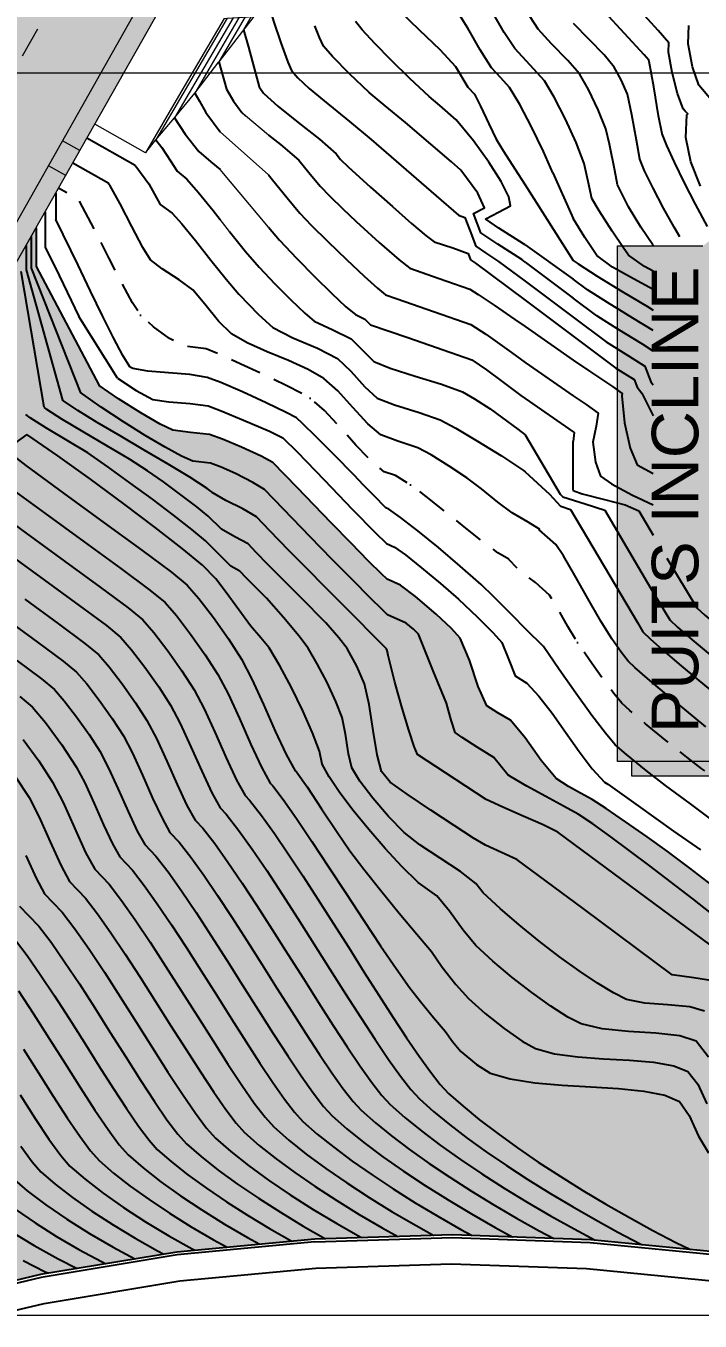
# Model space of a CAD drawing. Extents: x 62300 to 62842, y 108162 to 108787.
# Drawn here: x 62413.4 to 62440.5, y 108649.8 to 108701.9 of the extents above; entities that cross this region are included whole.
import ezdxf
from ezdxf.enums import TextEntityAlignment as Align

# ---------------------------------------------------------------- set-up
doc = ezdxf.new("R2010")
doc.units = 0
doc.header["$LTSCALE"] = 0.999985
doc.header["$MEASUREMENT"] = 0
for name, pattern in [('NASCOSTA', [9.525, 6.35, -3.175]), ('TRATTEGGIATA2', [0.375, 0.25, -0.125]), ('TRATTOPUNTO2', [0.5, 0.25, -0.125, 0, -0.125])]:
    doc.linetypes.add(name, pattern=pattern)
for name, color, linetype in [('colore lago', 131, 'Continuous'), ('coordinate', 2, 'Continuous'), ('Couronnement', 7, 'Continuous'), ('curve livello 1m', 2, 'Continuous'), ('curve livello 5m', 7, 'Continuous'), ('curve livello di scavo 1 m', 2, 'Continuous'), ('LIN010TR', 2, 'NASCOSTA'), ('LIN018CO', 6, 'Continuous'), ('LIN025CO', 7, 'Continuous'), ('LINCOLO-ROSSO-025', 10, 'Continuous'), ('TEXT035', 1, 'Continuous'), ('TRATTCOLO-32', 255, 'Continuous')]:
    doc.layers.add(name, color=color, linetype=linetype)
doc.layers.add('Colori bordi', color=5, linetype='Continuous', plot=False)
doc.styles.add('ARIAL', font='arial.ttf')

# ---------------------------------------------------------------- blocks, each defined once
blk = doc.blocks.new('CONTORNO')
at = {"layer": 'Colori bordi', "lineweight": 0, "ltscale": 2, "flags": 128}
blk.add_lwpolyline([(-52.253, 82.461), (-57.773, 72.704), (-53.908, 67.757), (-53.375, 67.075), (-47.588, 77.303)], dxfattribs=at)

msp = doc.modelspace()

# ---------------------------------------------------------------- hatches: boundary and pattern name
at = {"layer": 'colore lago', "linetype": 'Continuous', "lineweight": 0}
msp.add_hatch(color=256, dxfattribs=at).paths.add_polyline_path([(62395.432, 108712.426), (62396.026, 108711.854), (62396.545, 108710.804), (62395.703, 108710.571), (62400.102, 108704.942), (62413.395, 108708.628), (62414.097, 108707.729), (62408.577, 108697.972), (62412.975, 108692.343), (62413.775, 108693.757), (62413.775, 108692.195), (62414.821, 108690.222), (62415.316, 108689.288), (62415.726, 108688.514), (62415.989, 108688.018), (62416.308, 108687.414), (62417.091, 108686.877), (62417.986, 108686.309), (62418.762, 108685.857), (62419.277, 108685.61), (62419.98, 108685.523), (62420.747, 108685.436), (62421.269, 108685.254), (62422.042, 108684.935), (62422.834, 108684.575), (62423.302, 108684.318), (62424.281, 108683.305), (62425.656, 108681.875), (62426.449, 108681.066), (62427.156, 108680.351), (62427.673, 108679.833), (62427.895, 108679.62), (62428.432, 108679.384), (62429.04, 108678.92), (62429.869, 108678.212), (62430.484, 108677.629), (62430.843, 108677.243), (62431.218, 108676.364), (62431.557, 108675.296), (62431.913, 108674.527), (62432.355, 108674.247), (62432.858, 108673.942), (62433.455, 108673.231), (62434.097, 108672.326), (62434.701, 108671.601), (62435.197, 108671.28), (62435.685, 108671.01), (62436.144, 108670.755), (62436.707, 108670.388), (62437.492, 108669.855), (62438.358, 108669.253), (62439.162, 108668.678), (62440.078, 108667.996), (62441.13, 108667.19), (62442.002, 108666.501), (62442.908, 108665.758), (62443.789, 108665.021), (62444.562, 108664.359), (62445.144, 108663.844), (62445.453, 108663.547), (62446.014, 108662.665), (62446.501, 108661.941), (62447.153, 108661.7), (62448.876, 108661.081), (62447.183, 108652.749), (62446.943, 108651.566), (62441.595, 108652.495), (62436.09, 108653.04), (62430.527, 108653.236), (62424.984, 108653.069), (62419.433, 108652.547), (62413.953, 108651.637), (62408.529, 108650.359), (62403.21, 108648.764), (62398.021, 108646.797), (62392.955, 108644.487), (62388.067, 108641.873), (62383.347, 108638.914), (62379.143, 108635.919), (62374.987, 108632.528), (62370.912, 108628.752), (62367.864, 108625.55), (62364.577, 108621.72), (62361.992, 108618.302), (62358.884, 108613.699), (62356.087, 108608.883), (62353.615, 108603.924), (62351.491, 108598.79), (62349.698, 108593.52), (62348.257, 108588.148), (62347.162, 108582.699), (62346.433, 108577.206), (62346.076, 108571.827), (62346.067, 108566.27), (62346.414, 108560.708), (62347.156, 108555.214), (62348.241, 108549.757), (62349.108, 108546.543), (62347.868, 108543.897), (62343.805, 108542.34), (62343.071, 108542.931), (62342.215, 108543.399), (62341.494, 108543.605), (62340.731, 108543.397), (62339.788, 108542.895), (62338.814, 108542.367), (62337.958, 108542.081), (62337.463, 108542.167), (62336.538, 108542.374), (62334.253, 108542.969), (62331.322, 108543.785), (62328.139, 108544.685), (62325.098, 108545.533), (62322.593, 108546.195), (62321.848, 108546.361), (62320.984, 108546.545), (62320.474, 108546.666), (62319.859, 108546.963), (62319.103, 108547.335), (62317.961, 108547.824), (62316.581, 108548.386), (62315.066, 108548.989), (62313.523, 108549.599), (62312.055, 108550.183), (62310.769, 108550.711), (62309.769, 108551.147), (62309.112, 108551.475), (62308.074, 108552.131), (62305.134, 108553.829), (62301.974, 108555.846), (62300, 108557.145), (62300, 108746.101), (62331.882, 108763.679), (62334.507, 108761.512), (62338.392, 108758.6), (62343.084, 108755.721), (62348.103, 108752.427), (62352.959, 108748.821), (62356.982, 108746.672), (62363.411, 108741.712), (62364.524, 108741.192), (62365.637, 108740.673), (62364.74, 108740.344), (62363.36, 108739.839), (62368.197, 108734.582), (62381.151, 108739.327), (62381.923, 108738.487), (62377.207, 108728.317), (62382.044, 108723.06), (62383.531, 108726.268), (62384.61, 108725.772), (62384.891, 108725.5), (62385.513, 108725.007), (62386.29, 108724.44), (62387.153, 108723.834), (62388.028, 108723.224), (62388.845, 108722.646), (62389.533, 108722.136), (62390.019, 108721.728), (62390.461, 108721.189), (62391.046, 108720.467), (62391.593, 108719.84), (62392.228, 108719.121), (62392.561, 108718.731), (62392.862, 108718.087), (62393.16, 108717.245), (62393.758, 108715.335), (62394.064, 108714.455), (62394.378, 108713.747)])
at = {"layer": 'LIN018CO', "linetype": 'Continuous', "lineweight": 0}
msp.add_hatch(color=256, dxfattribs=at).paths.add_polyline_path([(62442.384, 108691.715), (62448.23, 108698.959), (62441.801, 108691.942), (62441.801, 108672.281), (62437.749, 108672.281), (62437.749, 108671.699), (62442.384, 108671.699)])
at = {"layer": 'LINCOLO-ROSSO-025', "linetype": 'Continuous', "lineweight": 0}
msp.add_hatch(color=256, dxfattribs=at).paths.add_polyline_path([(62413.246, 108714.606), (62413.032, 108715.377), (62395.703, 108710.571), (62400.102, 108704.942), (62413.395, 108708.628), (62414.097, 108707.729), (62408.577, 108697.972), (62412.442, 108693.025), (62412.975, 108692.343), (62418.762, 108702.571), (62420.667, 108705.938), (62419.971, 108706.332), (62420.037, 108706.449, -0.14195), (62423.62, 108709.95), (62424.747, 108710.554, -0.082344), (62428.216, 108711.733), (62425.977, 108717.913, 0.034113), (62422.882, 108717.278)])
at = {"layer": 'TRATTCOLO-32', "linetype": 'Continuous', "lineweight": 0}
msp.add_hatch(color=256, dxfattribs=at).paths.add_polyline_path([(62437.167, 108672.281), (62441.801, 108672.281), (62441.801, 108691.942), (62448.23, 108698.959), (62440.606, 108693.028), (62437.167, 108693.028)])

# ---------------------------------------------------------------- linework, layer by layer
at = {"layer": 'Colori bordi', "linetype": 'Continuous', "lineweight": 0, "flags": 128}
for points in [[(62412.975, 108692.343), (62413.775, 108693.757), (62413.775, 108692.195), (62414.821, 108690.222), (62415.316, 108689.288), (62415.726, 108688.514), (62415.989, 108688.018), (62416.308, 108687.414), (62417.091, 108686.877), (62417.986, 108686.309), (62418.762, 108685.857), (62419.277, 108685.61), (62419.98, 108685.523), (62420.747, 108685.436), (62420.747, 108685.436), (62421.269, 108685.254), (62422.042, 108684.935), (62422.834, 108684.575), (62423.302, 108684.318), (62423.302, 108684.318), (62424.281, 108683.305), (62425.656, 108681.875), (62425.656, 108681.875), (62426.449, 108681.066), (62427.156, 108680.351), (62427.673, 108679.833), (62427.895, 108679.62), (62428.432, 108679.384), (62428.432, 108679.384), (62429.04, 108678.92), (62429.869, 108678.212), (62429.869, 108678.212), (62430.484, 108677.629), (62430.843, 108677.243), (62430.843, 108677.243), (62431.218, 108676.364), (62431.557, 108675.296), (62431.913, 108674.527), (62431.913, 108674.527), (62432.355, 108674.247), (62432.858, 108673.942), (62432.858, 108673.942), (62433.455, 108673.231), (62434.097, 108672.326), (62434.701, 108671.601), (62435.197, 108671.28), (62435.197, 108671.28), (62435.685, 108671.01), (62436.144, 108670.755), (62436.144, 108670.755), (62436.707, 108670.388), (62437.492, 108669.855), (62438.358, 108669.253), (62439.162, 108668.678), (62439.162, 108668.678), (62440.078, 108667.996), (62441.13, 108667.19)], [(62441.595, 108652.495), (62436.09, 108653.04), (62430.527, 108653.236), (62424.984, 108653.069), (62419.433, 108652.547), (62413.953, 108651.637), (62408.529, 108650.359), (62403.21, 108648.764)]]:
    msp.add_lwpolyline(points, dxfattribs=at)
at = {"layer": 'coordinate', "linetype": 'Continuous', "lineweight": 0}
for p, q in [((62300, 108700), (62421.182, 108700)), ((62421.182, 108700), (62500, 108700)), ((62340.187, 108650), (62522.9, 108650))]:
    msp.add_line(p, q, dxfattribs=at)
at = {"layer": 'Couronnement', "linetype": 'Continuous'}
for p, q in [((62424.984, 108653.069), (62419.433, 108652.547)), ((62430.527, 108653.236), (62424.984, 108653.069)), ((62430.531, 108653.116), (62424.988, 108652.949)), ((62436.074, 108652.921), (62430.523, 108653.117)), ((62436.09, 108653.04), (62430.527, 108653.236)), ((62441.595, 108652.495), (62436.09, 108653.04)), ((62419.433, 108652.547), (62413.953, 108651.637)), ((62424.995, 108652.95), (62419.444, 108652.428)), ((62441.583, 108652.376), (62436.074, 108652.921)), ((62419.444, 108652.428), (62413.973, 108651.519)), ((62425.024, 108651.9), (62430.475, 108652.07)), ((62430.475, 108652.07), (62435.927, 108651.881)), ((62413.953, 108651.637), (62408.529, 108650.359)), ((62413.981, 108651.52), (62408.555, 108650.242)), ((62419.561, 108651.385), (62425.024, 108651.9)), ((62435.927, 108651.881), (62441.384, 108651.345)), ((62414.098, 108650.472), (62419.561, 108651.385)), ((62408.817, 108649.228), (62414.098, 108650.472))]:
    msp.add_line(p, q, dxfattribs=at)
at = {"layer": 'curve livello 1m'}
for p, q in [((62420.159, 108699.169), (62420.343, 108698.849)), ((62416.705, 108695.538), (62415.249, 108696.362)), ((62433.449, 108695.486), (62435.388, 108692.449)), ((62414.566, 108695.155), (62414.566, 108694.095)), ((62414.143, 108694.407), (62414.143, 108692.964)), ((62413.575, 108693.403), (62413.575, 108692.13)), ((62413.375, 108693.05), (62413.375, 108692.064)), ((62433.449, 108693.067), (62435.388, 108691.686)), ((62413.375, 108692.064), (62414.833, 108686.828)), ((62413.575, 108692.13), (62415.563, 108687.118)), ((62433.449, 108692.374), (62435.388, 108690.922)), ((62414.098, 108686.537), (62413.175, 108691.999)), ((62433.449, 108691.61), (62435.388, 108690.159)), ((62417.05, 108687.711), (62415.494, 108690.191)), ((62433.449, 108689.781), (62435.388, 108688.432)), ((62433.449, 108688.343), (62435.388, 108686.992)), ((62433.449, 108686.885), (62435.388, 108685.543)), ((62433.449, 108685.432), (62434.858, 108683.042)), ((62435.388, 108683.19), (62435.388, 108685.162))]:
    msp.add_line(p, q, dxfattribs=at)
at = {"layer": 'curve livello 1m', "linetype": 'Continuous', "lineweight": 0}
for p, q in [((62423.122, 108697.491), (62422.194, 108698.269)), ((62423.122, 108695.894), (62421.182, 108697.615)), ((62423.122, 108693.784), (62421.182, 108696.102)), ((62421.561, 108693.611), (62421.182, 108694.092))]:
    msp.add_line(p, q, dxfattribs=at)
at = {"layer": 'curve livello 1m', "flags": 128}
for points in [[(62422.214, 108706.109), (62422.292, 108705.833), (62422.554, 108704.862), (62422.835, 108703.815), (62423.104, 108702.839), (62423.33, 108702.078), (62423.33, 108702.078), (62423.624, 108701.204), (62423.891, 108700.466), (62423.907, 108700.428)], [(62440.797, 108693.808), (62440.314, 108694.704), (62439.857, 108695.589), (62439.459, 108696.399), (62439.149, 108697.07), (62438.962, 108697.54), (62438.962, 108697.54), (62438.822, 108698.259), (62438.63, 108699.435), (62438.449, 108700.446), (62438.449, 108700.446), (62438.435, 108700.502), (62438.435, 108700.509), (62438.244, 108700.722), (62435.869, 108703.31)], [(62433.449, 108693.067), (62433.385, 108693.11), (62432.39, 108693.749), (62431.87, 108694.107), (62431.866, 108694.117), (62432.376, 108694.383), (62432.87, 108694.646), (62432.793, 108695.009), (62432.483, 108695.62), (62431.993, 108696.396), (62431.376, 108697.254), (62430.683, 108698.109), (62430.022, 108698.68), (62429.584, 108699.04), (62428.814, 108699.763), (62428.062, 108700.498), (62427.398, 108701.174), (62426.894, 108701.718), (62426.62, 108702.058)], [(62428.405, 108702.469), (62429.188, 108701.719), (62430.016, 108700.934), (62430.647, 108700.253), (62430.647, 108700.253), (62431.151, 108699.419), (62431.418, 108699.129), (62431.659, 108698.654), (62431.988, 108697.935), (62432.285, 108697.324), (62432.285, 108697.324), (62432.577, 108696.847), (62433.038, 108696.126), (62433.449, 108695.486)], [(62438.604, 108692.012), (62438.255, 108692.201), (62437.617, 108692.653), (62437.617, 108692.653), (62437.395, 108692.964), (62436.958, 108693.626), (62436.437, 108694.439), (62436.437, 108694.439), (62436.142, 108694.931), (62435.989, 108695.615), (62435.831, 108696.345), (62435.831, 108696.345), (62435.501, 108697.187), (62435.075, 108698.127), (62434.626, 108699.01), (62434.229, 108699.678), (62434.229, 108699.678), (62433.658, 108700.305), (62433.039, 108700.975), (62433.039, 108700.975), (62432.611, 108701.623), (62432.138, 108702.437)], [(62438.604, 108693.046), (62438.588, 108693.067), (62438.114, 108693.786), (62437.616, 108694.603), (62437.616, 108694.603), (62437.169, 108695.488), (62437.067, 108696.069), (62436.846, 108697.123), (62436.699, 108697.738), (62436.699, 108697.738), (62436.391, 108698.503), (62435.997, 108699.323), (62435.635, 108699.952), (62435.635, 108699.952), (62435.165, 108700.493), (62434.513, 108701.159), (62433.982, 108701.753), (62433.982, 108701.753), (62433.649, 108702.248)], [(62439.683, 108693.399), (62439.444, 108693.784), (62439.444, 108693.784), (62439.016, 108694.553), (62438.6, 108695.35), (62438.262, 108696.046), (62438.066, 108696.514), (62438.066, 108696.514), (62437.927, 108697.282), (62437.75, 108698.304), (62437.75, 108698.304), (62437.568, 108699.13), (62437.319, 108699.716), (62437.041, 108700.227), (62437.041, 108700.227), (62436.627, 108700.72), (62436.027, 108701.34), (62435.405, 108701.98)], [(62433.449, 108692.374), (62433.313, 108692.476), (62432.359, 108693.099), (62431.666, 108693.561), (62431.376, 108694.337), (62431.814, 108694.567), (62431.547, 108695.155), (62430.86, 108696.078), (62430.486, 108696.413), (62429.664, 108697.122), (62428.64, 108697.992), (62427.815, 108698.671), (62427.17, 108699.204), (62426.379, 108699.956), (62425.7, 108700.648), (62425.336, 108701.071), (62425.174, 108701.415), (62424.989, 108701.882)], [(62440.946, 108698.9), (62440.437, 108699.501), (62440.192, 108700.24), (62440.016, 108701.161), (62440.016, 108701.161), (62440.037, 108701.899)], [(62421.133, 108700.439), (62421.437, 108699.334), (62421.717, 108698.85), (62422.056, 108698.391), (62422.056, 108698.391), (62422.194, 108698.269)], [(62423.907, 108700.428), (62424.051, 108700.085), (62424.051, 108700.085), (62424.312, 108699.797), (62424.756, 108699.367), (62424.756, 108699.367), (62425.36, 108698.863), (62426.38, 108698.029), (62427.258, 108697.305), (62427.258, 108697.305), (62429.873, 108695.049), (62430.775, 108694.265), (62431.028, 108694.176), (62431.244, 108693.617), (62431.463, 108693.015), (62431.463, 108693.015), (62431.851, 108692.756), (62432.387, 108692.406), (62432.387, 108692.406), (62433.449, 108691.61)], [(62420.343, 108698.849), (62420.602, 108698.399), (62421.182, 108697.615)], [(62419.348, 108698.179), (62419.777, 108697.524), (62420.32, 108696.823), (62420.32, 108696.823), (62420.807, 108696.413), (62421.182, 108696.102)], [(62418.598, 108697.293), (62418.833, 108696.985), (62419.177, 108696.455), (62419.453, 108696.039), (62419.838, 108695.717), (62420.296, 108695.198), (62420.897, 108694.452), (62421.182, 108694.092)], [(62423.122, 108697.491), (62423.602, 108697.114), (62424.343, 108696.479), (62424.343, 108696.479), (62424.755, 108695.98), (62425.207, 108695.427), (62425.207, 108695.427), (62425.578, 108695.046), (62426.113, 108694.523), (62426.651, 108694.015), (62426.651, 108694.015), (62427.584, 108693.171), (62428.386, 108692.473), (62428.816, 108692.13), (62428.816, 108692.13), (62429.987, 108691.722), (62431.23, 108691.289), (62431.566, 108691.078), (62432.209, 108690.644), (62433.035, 108690.073), (62433.449, 108689.781)], [(62423.122, 108695.894), (62423.291, 108695.694), (62423.874, 108694.959), (62424.387, 108694.342), (62424.387, 108694.342), (62424.846, 108693.866), (62425.511, 108693.208), (62426.26, 108692.485), (62426.972, 108691.815), (62426.972, 108691.815), (62427.517, 108691.327), (62427.836, 108691.063), (62427.836, 108691.063), (62428.304, 108690.9), (62431.269, 108689.866), (62431.866, 108689.473), (62432.907, 108688.745), (62432.907, 108688.745), (62433.449, 108688.343)], [(62440.724, 108673.685), (62439.861, 108674.388), (62439.06, 108675.049), (62438.379, 108675.622), (62437.872, 108676.061), (62437.596, 108676.319), (62437.596, 108676.319), (62437.31, 108676.685), (62436.94, 108677.217), (62436.94, 108677.217), (62436.504, 108677.928), (62435.981, 108678.837), (62435.45, 108679.771), (62434.993, 108680.554), (62434.69, 108681.013), (62434.69, 108681.013), (62434.016, 108681.604), (62434.027, 108681.627), (62433.574, 108681.908), (62432.935, 108682.287), (62432.935, 108682.287), (62432.36, 108682.723), (62431.692, 108683.261), (62431.112, 108683.702), (62431.112, 108683.702), (62430.4, 108684.17), (62429.668, 108684.617), (62429.136, 108684.908), (62429.136, 108684.908), (62428.336, 108685.177), (62427.64, 108685.422), (62427.64, 108685.422), (62427.126, 108685.868), (62426.524, 108686.523), (62425.909, 108687.196), (62425.354, 108687.699), (62425.354, 108687.699), (62424.726, 108688.056), (62423.928, 108688.413), (62423.072, 108688.771), (62422.27, 108689.129), (62421.635, 108689.488), (62421.635, 108689.488), (62421.109, 108690.003), (62420.557, 108690.68), (62420.08, 108691.256), (62420.08, 108691.256), (62419.524, 108691.666), (62418.846, 108692.105), (62418.373, 108692.471), (62418.373, 108692.471), (62418.066, 108692.971), (62417.631, 108693.812), (62417.163, 108694.727), (62416.756, 108695.448), (62416.756, 108695.448), (62416.693, 108695.531)], [(62441.124, 108669.816), (62440.102, 108670.575), (62439.103, 108671.321), (62438.32, 108671.922), (62438.32, 108671.922), (62437.534, 108672.562), (62437.08, 108672.956), (62437.08, 108672.956), (62436.692, 108673.419), (62436.139, 108674.141), (62435.492, 108675.027), (62434.819, 108675.983), (62434.191, 108676.913), (62434.191, 108676.913), (62434.183, 108676.926), (62434.135, 108676.968), (62433.554, 108677.536), (62432.857, 108678.242), (62432.184, 108678.923), (62431.677, 108679.412), (62431.677, 108679.412), (62430.841, 108680.147), (62429.964, 108680.89), (62429.133, 108681.568), (62428.437, 108682.108), (62427.967, 108682.438), (62427.967, 108682.438), (62427.85, 108682.49), (62427.362, 108682.981), (62426.953, 108683.405), (62426.568, 108683.805), (62426.568, 108683.805), (62425.763, 108684.619), (62425.037, 108685.346), (62424.499, 108685.878), (62424.256, 108686.107), (62424.256, 108686.107), (62423.838, 108686.33), (62423.033, 108686.718), (62422.083, 108687.153), (62422.083, 108687.153), (62421.201, 108687.532), (62420.659, 108687.741), (62420.659, 108687.741), (62419.96, 108687.849), (62419.097, 108687.916), (62418.267, 108687.984), (62417.665, 108688.094), (62417.665, 108688.094), (62417.563, 108688.156), (62417.547, 108688.17), (62417.258, 108688.62), (62416.882, 108689.325), (62416.442, 108690.213), (62415.962, 108691.213), (62415.465, 108692.25), (62414.566, 108694.095)], [(62423.122, 108693.784), (62423.567, 108693.257), (62423.567, 108693.257), (62424.26, 108692.521), (62424.986, 108691.782), (62425.671, 108691.112), (62426.243, 108690.583), (62426.628, 108690.266), (62426.628, 108690.266), (62427.001, 108690.086), (62427.231, 108689.858), (62428.727, 108689.343), (62431.307, 108688.444), (62431.898, 108688.039), (62432.533, 108687.571), (62433.274, 108687.014), (62433.449, 108686.885)], [(62421.561, 108693.611), (62422.205, 108692.808), (62422.748, 108692.172), (62423.38, 108691.504), (62424.03, 108690.853), (62424.592, 108690.32), (62424.963, 108690.007), (62425.71, 108689.648), (62426.452, 108689.291), (62426.921, 108688.82), (62427.367, 108688.379), (62428.027, 108688.106), (62429.028, 108687.794), (62430.091, 108687.468), (62430.936, 108687.152), (62431.411, 108686.881), (62432.039, 108686.479), (62432.502, 108686.141), (62433.154, 108685.65), (62433.449, 108685.432)], [(62414.143, 108692.964), (62414.54, 108692.176), (62415.027, 108691.166), (62415.494, 108690.191)], [(62435.388, 108692.449), (62435.58, 108692.306), (62436.352, 108691.81), (62437.357, 108691.2), (62438.375, 108690.586), (62438.604, 108690.445)], [(62438.604, 108689.631), (62437.789, 108690.128), (62436.764, 108690.747), (62435.959, 108691.259), (62435.388, 108691.686)], [(62438.604, 108688.798), (62438.177, 108689.081), (62437.186, 108689.679), (62436.338, 108690.211), (62435.388, 108690.922)], [(62435.388, 108690.159), (62436.717, 108689.164), (62437.613, 108688.61), (62438.275, 108688.19), (62438.275, 108688.19), (62438.513, 108687.555), (62438.604, 108687.442)], [(62435.388, 108688.432), (62436.084, 108687.967), (62436.973, 108687.372), (62437.362, 108687.091), (62437.362, 108687.091), (62437.346, 108687.001), (62437.451, 108685.916), (62437.68, 108684.886), (62437.964, 108684.22), (62437.964, 108684.22), (62438.604, 108683.868)], [(62417.05, 108687.711), (62417.804, 108687.213), (62418.471, 108686.852), (62419.114, 108686.751), (62419.974, 108686.688), (62420.703, 108686.589), (62421.216, 108686.4), (62422.126, 108686.024), (62423.161, 108685.574), (62423.707, 108685.311), (62424.289, 108684.732), (62425.367, 108683.614), (62426.509, 108682.428), (62427.423, 108681.5), (62427.872, 108681.055), (62428.199, 108680.911), (62428.634, 108680.6), (62429.288, 108680.081), (62430.041, 108679.452), (62430.773, 108678.812), (62431.525, 108678.11), (62432.172, 108677.467), (62432.518, 108677.077), (62432.79, 108676.369), (62433.051, 108675.724), (62433.522, 108675.432), (62434.01, 108674.91), (62434.535, 108674.225), (62435.079, 108673.458), (62435.625, 108672.688), (62436.155, 108671.995), (62436.651, 108671.458), (62436.775, 108671.378), (62437.996, 108670.504), (62439.421, 108669.48), (62440.51, 108668.732)], [(62441.668, 108665.6), (62440.202, 108666.756), (62438.435, 108668.111), (62436.896, 108669.257), (62436.896, 108669.257), (62436.171, 108669.769), (62435.585, 108670.16), (62435.585, 108670.16), (62435.029, 108670.479), (62434.286, 108670.881), (62433.522, 108671.295), (62432.901, 108671.647), (62432.901, 108671.647), (62432.751, 108671.744), (62432.194, 108672.451), (62431.526, 108672.866), (62430.922, 108673.254), (62430.636, 108673.446), (62430.636, 108673.446), (62430.481, 108673.951), (62430.284, 108674.628), (62430.284, 108674.628), (62429.752, 108675.927), (62429.168, 108677.409), (62428.965, 108677.611), (62428.665, 108677.856), (62427.917, 108678.184), (62427.709, 108678.384), (62427.218, 108678.872), (62426.52, 108679.575), (62425.69, 108680.416), (62424.802, 108681.321), (62424.802, 108681.321), (62423.732, 108682.435), (62422.97, 108683.224), (62422.97, 108683.224), (62422.495, 108683.509), (62421.797, 108683.869), (62421.797, 108683.869), (62421.22, 108684.125), (62420.791, 108684.284), (62420.791, 108684.284), (62420.082, 108684.368), (62419.627, 108684.573), (62418.968, 108684.931), (62418.168, 108685.405), (62417.289, 108685.955), (62416.395, 108686.545), (62415.559, 108687.127)], [(62435.388, 108686.992), (62435.908, 108686.645), (62436.392, 108686.306), (62436.392, 108686.306), (62436.308, 108685.776), (62436.18, 108685.134), (62436.18, 108685.134), (62436.283, 108684.334), (62436.484, 108683.766), (62436.484, 108683.766), (62436.922, 108683.455), (62437.773, 108682.999), (62438.604, 108682.616)], [(62441, 108663.456), (62440.235, 108663.583), (62439.367, 108663.701), (62439.367, 108663.701), (62435.787, 108666.363), (62433.113, 108668.341), (62432.505, 108668.62), (62431.855, 108668.914), (62431.855, 108668.914), (62431.38, 108669.203), (62430.597, 108669.705), (62429.655, 108670.324), (62428.702, 108670.965), (62428.702, 108670.965), (62428.02, 108671.451), (62427.675, 108671.875), (62427.495, 108672.551), (62427.34, 108673.535), (62427.182, 108674.572), (62426.991, 108675.404), (62426.991, 108675.404), (62426.683, 108676.12), (62426.295, 108676.829), (62426.295, 108676.829), (62425.953, 108677.263), (62425.436, 108677.859), (62425.436, 108677.859), (62424.421, 108678.883), (62423.096, 108680.215), (62423.096, 108680.215), (62422.635, 108680.695), (62422.306, 108681.036), (62422.306, 108681.036), (62421.773, 108681.33), (62421.233, 108681.626), (62421.233, 108681.626), (62420.704, 108682.156), (62420.241, 108682.532), (62419.603, 108683.018), (62418.904, 108683.53), (62418.258, 108683.98), (62418.258, 108683.98), (62417.529, 108684.442), (62416.618, 108684.986), (62415.666, 108685.546), (62414.815, 108686.057), (62414.207, 108686.452), (62414.207, 108686.452), (62414.098, 108686.537)], [(62440.899, 108664.912), (62434.771, 108669.446), (62434.178, 108669.739), (62433.377, 108670.085), (62432.552, 108670.44), (62431.888, 108670.76), (62431.888, 108670.76), (62430.254, 108671.823), (62429.125, 108672.559), (62428.984, 108672.883), (62428.766, 108673.54), (62428.5, 108674.434), (62428.214, 108675.469), (62427.937, 108676.551), (62427.937, 108676.551), (62427.898, 108676.753), (62427.868, 108676.815), (62427.831, 108676.859), (62426.148, 108678.558), (62423.949, 108680.768), (62423.949, 108680.768), (62423.183, 108681.565), (62422.638, 108682.13), (62422.638, 108682.13), (62422.092, 108682.45), (62421.414, 108682.785), (62420.858, 108683.109), (62420.858, 108683.109), (62420.824, 108683.144), (62420.664, 108683.263), (62419.955, 108683.718), (62419.085, 108684.247), (62418.126, 108684.814), (62417.151, 108685.387), (62416.236, 108685.93), (62415.454, 108686.411), (62414.878, 108686.793), (62414.878, 108686.793), (62414.833, 108686.828)], [(62440.667, 108662.243), (62440.077, 108662.415), (62439.2, 108662.487), (62438.275, 108662.553), (62437.537, 108662.711), (62437.537, 108662.711), (62437.014, 108662.971), (62436.367, 108663.36), (62435.629, 108663.854), (62434.834, 108664.426), (62434.016, 108665.053), (62433.209, 108665.708), (62432.447, 108666.367), (62431.763, 108667.005), (62431.763, 108667.005), (62431.474, 108667.373), (62430.85, 108667.862), (62430.038, 108668.398), (62429.221, 108668.937), (62428.582, 108669.433), (62428.582, 108669.433), (62427.953, 108670.076), (62427.328, 108670.803), (62426.803, 108671.493), (62426.478, 108672.024), (62426.478, 108672.024), (62426.344, 108672.589), (62426.226, 108673.383), (62426.085, 108674.054), (62426.085, 108674.054), (62425.834, 108674.692), (62425.481, 108675.457), (62425.089, 108676.217), (62424.722, 108676.842), (62424.722, 108676.842), (62424.346, 108677.337), (62423.723, 108678.084), (62423.04, 108678.859), (62423.04, 108678.859), (62422.695, 108679.208), (62422.243, 108679.662), (62422.243, 108679.662), (62421.974, 108679.942), (62421.608, 108680.143), (62421.125, 108680.623), (62420.585, 108681.169), (62420.585, 108681.169), (62420.037, 108681.621), (62419.305, 108682.194), (62418.454, 108682.836), (62417.552, 108683.5), (62416.663, 108684.137), (62415.853, 108684.698), (62415.853, 108684.698), (62415.095, 108685.166), (62414.197, 108685.695), (62413.536, 108686.111), (62413.536, 108686.111), (62413.363, 108686.246)], [(62435.388, 108685.543), (62435.421, 108685.521), (62435.421, 108685.521), (62435.388, 108685.162)], [(62412.188, 108685.087), (62413.367, 108684.188), (62414.882, 108683.074), (62416.51, 108681.89), (62418.029, 108680.782), (62419.217, 108679.896), (62419.851, 108679.379), (62420.32, 108678.84), (62420.909, 108678.072), (62421.514, 108677.213), (62422.034, 108676.405), (62422.458, 108675.597), (62422.926, 108674.575), (62423.399, 108673.507), (62423.839, 108672.562), (62424.205, 108671.907), (62424.248, 108671.862), (62424.675, 108671.265), (62425.262, 108670.376), (62425.882, 108669.437), (62426.403, 108668.685), (62426.961, 108667.955), (62427.647, 108667.089), (62428.384, 108666.182), (62429.091, 108665.332), (62429.69, 108664.636), (62430.113, 108664.008), (62430.66, 108663.308), (62431.168, 108662.746), (62431.168, 108662.746), (62431.846, 108662.138), (62432.608, 108661.537), (62433.327, 108661.037), (62433.876, 108660.732), (62433.876, 108660.732), (62434.629, 108660.523), (62435.567, 108660.399), (62436.603, 108660.323), (62437.65, 108660.262), (62438.624, 108660.18), (62439.436, 108660.043), (62440.001, 108659.816), (62440.001, 108659.816), (62440.396, 108659.302), (62440.766, 108658.503)], [(62412.656, 108683.355), (62414.129, 108682.272), (62415.713, 108681.12), (62417.19, 108680.043), (62418.345, 108679.182), (62418.962, 108678.678), (62419.418, 108678.154), (62419.99, 108677.407), (62420.579, 108676.573), (62421.085, 108675.786), (62421.496, 108675.001), (62421.952, 108674.007), (62422.412, 108672.968), (62422.84, 108672.049), (62423.196, 108671.412), (62423.306, 108671.298), (62423.717, 108670.751), (62424.246, 108669.991), (62424.864, 108669.071), (62425.54, 108668.045), (62426.248, 108666.966), (62426.956, 108665.888), (62427.638, 108664.865), (62428.263, 108663.949), (62428.802, 108663.195), (62429.239, 108662.631), (62429.767, 108661.98), (62430.229, 108661.437), (62430.529, 108661.011), (62430.87, 108660.617), (62430.87, 108660.617), (62431.496, 108660.092), (62432.046, 108659.743), (62432.046, 108659.743), (62432.851, 108659.509), (62433.842, 108659.359), (62434.948, 108659.264), (62436.095, 108659.196), (62437.213, 108659.125), (62438.23, 108659.021), (62439.072, 108658.857), (62439.668, 108658.603), (62439.668, 108658.603), (62440.055, 108658.036), (62440.423, 108657.202), (62440.831, 108656.541)], [(62434.858, 108683.042), (62434.964, 108682.937), (62434.97, 108682.932), (62435.872, 108682.657), (62436.654, 108682.397), (62438.513, 108679.247), (62439.277, 108677.982), (62439.589, 108677.684), (62440.167, 108677.183), (62440.899, 108676.576)], [(62435.388, 108683.19), (62435.751, 108683.057), (62436.642, 108682.827), (62437.481, 108682.605), (62438.024, 108682.368), (62438.024, 108682.368), (62438.604, 108681.385)], [(62411.945, 108682.523), (62413.377, 108681.47), (62414.915, 108680.351), (62416.351, 108679.304), (62417.473, 108678.467), (62418.072, 108677.978), (62418.515, 108677.469), (62419.072, 108676.743), (62419.644, 108675.932), (62420.135, 108675.168), (62420.135, 108675.168), (62420.535, 108674.404), (62420.978, 108673.439), (62421.425, 108672.43), (62421.841, 108671.536), (62422.187, 108670.917), (62422.364, 108670.734), (62422.84, 108670.117), (62423.362, 108669.39), (62423.921, 108668.572), (62424.508, 108667.684), (62425.115, 108666.746), (62425.732, 108665.776), (62426.352, 108664.796), (62426.965, 108663.824), (62427.564, 108662.881), (62428.14, 108661.986), (62428.684, 108661.16), (62429.187, 108660.421), (62429.642, 108659.79), (62430.038, 108659.287), (62430.369, 108658.931), (62430.954, 108658.412), (62431.617, 108657.869), (62432.35, 108657.311), (62433.142, 108656.742), (62433.983, 108656.167), (62434.864, 108655.593), (62435.775, 108655.026), (62436.705, 108654.47), (62437.647, 108653.933), (62438.588, 108653.418), (62439.521, 108652.933), (62440.112, 108652.642)], [(62412.624, 108680.668), (62414.118, 108679.581), (62415.511, 108678.565), (62416.601, 108677.753), (62417.183, 108677.278), (62417.613, 108676.783), (62418.153, 108676.078), (62418.708, 108675.291), (62419.186, 108674.549), (62419.574, 108673.808), (62420.004, 108672.871), (62420.438, 108671.891), (62420.842, 108671.023), (62421.177, 108670.423), (62421.421, 108670.17), (62421.919, 108669.524), (62422.467, 108668.756), (62423.054, 108667.891), (62423.671, 108666.952), (62424.307, 108665.962), (62424.951, 108664.947), (62425.594, 108663.928), (62426.226, 108662.93), (62426.836, 108661.977), (62427.413, 108661.092), (62427.948, 108660.299), (62428.431, 108659.621), (62428.85, 108659.082), (62429.197, 108658.706), (62429.765, 108658.201), (62430.41, 108657.674), (62431.121, 108657.132), (62431.89, 108656.579), (62432.707, 108656.021), (62433.563, 108655.464), (62434.448, 108654.912), (62435.352, 108654.373), (62436.266, 108653.85), (62437.181, 108653.351), (62438.087, 108652.88), (62438.181, 108652.833)], [(62439.15, 108680.464), (62440.36, 108678.461), (62440.681, 108678.173), (62441.223, 108677.731), (62441.223, 108677.731), (62441.992, 108677.162), (62442.955, 108676.478), (62443.851, 108675.839), (62444.418, 108675.406), (62444.418, 108675.406), (62444.905, 108674.891), (62445.521, 108674.234), (62445.521, 108674.234), (62446.378, 108673.373), (62447.17, 108672.599), (62447.659, 108672.144), (62447.659, 108672.144), (62448.179, 108671.749), (62448.968, 108671.185), (62448.968, 108671.185), (62449.784, 108670.641), (62450.732, 108670.021), (62451.032, 108669.816)], [(62412.523, 108678.043), (62413.833, 108677.087), (62414.857, 108676.323), (62415.404, 108675.877), (62415.809, 108675.412), (62416.316, 108674.75), (62416.838, 108674.01), (62417.287, 108673.312), (62417.652, 108672.616), (62418.056, 108671.734), (62418.464, 108670.813), (62418.843, 108669.998), (62419.159, 108669.433), (62419.537, 108669.042), (62420.005, 108668.434), (62420.521, 108667.712), (62421.073, 108666.897), (62421.654, 108666.014), (62422.252, 108665.083), (62422.858, 108664.127), (62423.463, 108663.169), (62424.058, 108662.23), (62424.631, 108661.333), (62425.175, 108660.5), (62425.678, 108659.754), (62426.132, 108659.116), (62426.527, 108658.609), (62426.853, 108658.255), (62427.426, 108657.747), (62428.08, 108657.217), (62428.805, 108656.671), (62429.589, 108656.114), (62430.421, 108655.553), (62431.292, 108654.996), (62432.189, 108654.447), (62433.103, 108653.913), (62434.022, 108653.401), (62434.605, 108653.092)], [(62412.994, 108676.348), (62413.985, 108675.609), (62414.515, 108675.177), (62414.906, 108674.727), (62415.398, 108674.085), (62415.903, 108673.369), (62416.337, 108672.694), (62416.691, 108672.019), (62417.082, 108671.166), (62417.477, 108670.275), (62417.844, 108669.485), (62418.15, 108668.939), (62418.595, 108668.478), (62419.085, 108667.839), (62419.628, 108667.073), (62420.211, 108666.208), (62420.822, 108665.271), (62421.45, 108664.289), (62422.083, 108663.288), (62422.71, 108662.296), (62423.318, 108661.339), (62423.897, 108660.444), (62424.435, 108659.639), (62424.919, 108658.951), (62425.338, 108658.405), (62425.681, 108658.03), (62426.279, 108657.502), (62426.966, 108656.949), (62427.73, 108656.38), (62428.557, 108655.801), (62429.435, 108655.219), (62430.35, 108654.643), (62431.291, 108654.08), (62432.244, 108653.538), (62432.96, 108653.15)], [(62413.113, 108674.894), (62413.625, 108674.476), (62414.156, 108673.85), (62414.808, 108672.96), (62415.388, 108672.075), (62415.73, 108671.423), (62416.108, 108670.598), (62416.49, 108669.736), (62416.845, 108668.973), (62417.141, 108668.444), (62417.652, 108667.914), (62418.127, 108667.296), (62418.652, 108666.555), (62419.216, 108665.718), (62419.807, 108664.811), (62420.415, 108663.861), (62421.028, 108662.892), (62421.634, 108661.932), (62422.223, 108661.006), (62422.783, 108660.141), (62423.303, 108659.362), (62423.772, 108658.695), (62424.178, 108658.167), (62424.51, 108657.804), (62425.088, 108657.294), (62425.753, 108656.759), (62426.492, 108656.208), (62427.292, 108655.647), (62428.141, 108655.085), (62429.027, 108654.527), (62429.937, 108653.983), (62430.859, 108653.458), (62431.321, 108653.208)], [(62413.248, 108673.171), (62413.879, 108672.312), (62414.438, 108671.457), (62414.858, 108670.638), (62415.32, 108669.61), (62415.764, 108668.628), (62416.131, 108667.949), (62416.71, 108667.351), (62417.209, 108666.697), (62417.765, 108665.907), (62418.362, 108665.014), (62418.987, 108664.048), (62419.627, 108663.043), (62420.267, 108662.03), (62420.893, 108661.041), (62421.492, 108660.108), (62422.05, 108659.263), (62422.553, 108658.539), (62422.987, 108657.967), (62423.338, 108657.579), (62423.943, 108657.046), (62424.645, 108656.487), (62425.427, 108655.911), (62426.275, 108655.327), (62427.174, 108654.742), (62428.108, 108654.167), (62429.063, 108653.609), (62429.779, 108653.213)], [(62413.359, 108668.503), (62413.772, 108667.591), (62414.113, 108666.96), (62414.447, 108666.61), (62414.825, 108666.223), (62415.335, 108665.552), (62415.906, 108664.735), (62416.52, 108663.808), (62417.161, 108662.812), (62417.812, 108661.784), (62418.456, 108660.764), (62419.078, 108659.789), (62419.659, 108658.9), (62420.183, 108658.134), (62420.634, 108657.531), (62420.994, 108657.128), (62421.609, 108656.59), (62422.327, 108656.024), (62423.131, 108655.44), (62424.002, 108654.85), (62424.923, 108654.263), (62425.877, 108653.69), (62426.844, 108653.141), (62426.873, 108653.126)], [(62413.104, 108666.465), (62413.469, 108666.083), (62413.883, 108665.659), (62414.374, 108665.013), (62414.923, 108664.226), (62415.514, 108663.334), (62416.131, 108662.375), (62416.758, 108661.385), (62417.379, 108660.403), (62417.977, 108659.465), (62418.536, 108658.609), (62419.041, 108657.871), (62419.475, 108657.29), (62419.822, 108656.902), (62420.414, 108656.384), (62421.105, 108655.839), (62421.879, 108655.278), (62422.718, 108654.709), (62423.605, 108654.144), (62424.523, 108653.593), (62425.423, 108653.082)], [(62412.941, 108665.095), (62413.413, 108664.474), (62413.941, 108663.717), (62414.509, 108662.86), (62415.102, 108661.938), (62415.705, 108660.986), (62416.301, 108660.042), (62416.876, 108659.14), (62417.414, 108658.317), (62417.9, 108657.608), (62418.317, 108657.05), (62418.65, 108656.677), (62419.219, 108656.179), (62419.884, 108655.655), (62420.628, 108655.115), (62421.434, 108654.569), (62422.287, 108654.025), (62423.169, 108653.495), (62424.065, 108652.987), (62424.072, 108652.983)], [(62413.065, 108663.051), (62413.673, 108662.125), (62414.304, 108661.137), (62414.939, 108660.132), (62415.559, 108659.155), (62416.142, 108658.253), (62416.669, 108657.471), (62417.122, 108656.855), (62417.478, 108656.451), (62418.079, 108655.928), (62418.787, 108655.377), (62419.582, 108654.81), (62420.444, 108654.238), (62421.351, 108653.673), (62422.284, 108653.128), (62422.773, 108652.861)], [(62413.127, 108658.869), (62413.737, 108657.916), (62414.291, 108657.082), (62414.766, 108656.424), (62415.135, 108656), (62415.746, 108655.472), (62416.474, 108654.913), (62417.293, 108654.339), (62418.18, 108653.764), (62419.109, 108653.203), (62420.054, 108652.67), (62420.158, 108652.615)], [(62413.158, 108656.807), (62413.611, 108656.18), (62413.963, 108655.775), (62414.546, 108655.271), (62415.24, 108654.737), (62416.023, 108654.189), (62416.869, 108653.641), (62417.755, 108653.105), (62418.657, 108652.597), (62418.916, 108652.461)], [(62412.791, 108655.55), (62413.415, 108655.014), (62414.166, 108654.446), (62415.015, 108653.865), (62415.929, 108653.288), (62416.878, 108652.735), (62417.746, 108652.267)], [(62412.925, 108654.276), (62413.731, 108653.724), (62414.6, 108653.177), (62415.5, 108652.651), (62416.404, 108652.164), (62416.586, 108652.074)], [(62413.252, 108652.206), (62414.145, 108651.753), (62414.283, 108651.692)]]:
    msp.add_lwpolyline(points, dxfattribs=at)
at = {"layer": 'curve livello 1m', "color": 152, "linetype": 'TRATTEGGIATA2', "ltscale": 5, "flags": 128}
msp.add_lwpolyline([(62449.759, 108665.424), (62448.276, 108666.618), (62447.444, 108667.222), (62446.711, 108667.701), (62446.711, 108667.701), (62446.04, 108668.037), (62445.194, 108668.407), (62444.395, 108668.759), (62443.867, 108669.043), (62443.867, 108669.043), (62443.461, 108669.452), (62442.915, 108670.073), (62442.426, 108670.587), (62442.426, 108670.587), (62442.022, 108670.905), (62441.327, 108671.424), (62440.565, 108671.991), (62439.958, 108672.455), (62439.958, 108672.455), (62439.101, 108673.144), (62438.297, 108673.805), (62437.668, 108674.337), (62437.338, 108674.637), (62437.338, 108674.637), (62437.023, 108675.02), (62436.567, 108675.627), (62436.053, 108676.347), (62435.565, 108677.065), (62435.565, 108677.065), (62435.174, 108677.72), (62434.735, 108678.49), (62434.437, 108678.97), (62434.437, 108678.97), (62433.864, 108679.48), (62433.162, 108680.028), (62432.794, 108680.41), (62432.794, 108680.41), (62432.798, 108680.419), (62432.36, 108680.684), (62431.737, 108681.144), (62430.997, 108681.73), (62430.218, 108682.359), (62429.474, 108682.948), (62428.842, 108683.416), (62428.842, 108683.416), (62428.236, 108683.786), (62427.777, 108683.944), (62427.254, 108684.378), (62426.646, 108685.017), (62426.003, 108685.735), (62425.373, 108686.406), (62424.805, 108686.903), (62424.805, 108686.903), (62424.471, 108687.091), (62423.833, 108687.412), (62422.982, 108687.822), (62422.008, 108688.276), (62421.004, 108688.732), (62421.004, 108688.732), (62420.615, 108688.893), (62419.736, 108688.996), (62419.147, 108689.309), (62418.495, 108689.773), (62417.978, 108690.249), (62417.978, 108690.249), (62417.657, 108690.734), (62417.216, 108691.548), (62416.701, 108692.554), (62416.162, 108693.617), (62415.486, 108694.902), (62414.681, 108695.357)], dxfattribs=at)
at = {"layer": 'curve livello 5m'}
for p, q in [((62417.765, 108696.265), (62415.818, 108697.366)), ((62434.562, 108695.976), (62435.388, 108694.131)), ((62413.775, 108693.757), (62413.775, 108692.195)), ((62413.775, 108692.195), (62416.308, 108687.414)), ((62433.449, 108690.847), (62435.388, 108689.395)), ((62413.401, 108685.443), (62412.922, 108685.091)), ((62433.449, 108683.936), (62434.431, 108683.042))]:
    msp.add_line(p, q, dxfattribs=at)
at = {"layer": 'curve livello 5m', "flags": 128}
for points in [[(62434.562, 108695.976), (62434.189, 108696.828), (62433.71, 108697.825), (62433.238, 108698.719), (62432.824, 108699.403), (62432.474, 108699.787), (62432.095, 108700.197), (62431.643, 108700.919), (62431.151, 108701.79), (62430.714, 108702.479)], [(62440.507, 108695.428), (62440.118, 108696.413), (62439.925, 108697.396), (62439.963, 108698.308), (62439.997, 108698.338), (62439.891, 108698.448), (62439.805, 108698.55), (62439.58, 108699.157), (62439.366, 108700.002), (62439.225, 108700.831), (62439.236, 108701.204), (62438.809, 108701.701), (62437.969, 108702.614)], [(62422.117, 108701.725), (62422.317, 108701.02), (62422.755, 108699.432), (62422.924, 108699.174), (62422.936, 108699.163)], [(62422.936, 108699.163), (62423.495, 108698.653), (62424.318, 108697.999), (62425.174, 108697.323), (62425.844, 108696.733), (62425.844, 108696.733), (62426.026, 108696.511), (62426.331, 108696.214), (62427.23, 108695.394), (62428.109, 108694.61), (62428.885, 108693.935), (62429.475, 108693.44), (62429.795, 108693.197), (62429.795, 108693.197), (62430.537, 108692.951), (62431.165, 108692.72), (62431.165, 108692.72), (62431.259, 108692.468), (62431.46, 108692.336), (62433.449, 108690.847)], [(62417.765, 108696.265), (62417.832, 108696.18), (62418.315, 108695.53), (62418.769, 108694.693), (62419.249, 108694.352), (62419.633, 108693.924), (62420.182, 108693.244), (62420.807, 108692.451), (62421.419, 108691.686), (62421.928, 108691.088), (62422.721, 108690.271), (62423.299, 108689.748), (62424.11, 108689.329), (62425.099, 108688.912), (62425.903, 108688.495), (62426.433, 108687.992), (62427.007, 108687.356), (62427.504, 108686.901), (62428.191, 108686.635), (62429.192, 108686.331), (62430.036, 108686.03), (62430.666, 108685.694), (62431.538, 108685.177), (62432.496, 108684.577), (62433.382, 108683.989), (62433.449, 108683.936)], [(62438.604, 108691.282), (62437.809, 108691.7), (62436.969, 108692.174), (62436.336, 108692.644), (62435.857, 108693.369), (62435.388, 108694.131)], [(62435.388, 108689.395), (62437.096, 108688.116), (62437.841, 108687.65), (62437.955, 108687.347), (62438.149, 108687.107), (62438.564, 108686.279), (62438.604, 108686.189)], [(62441.13, 108667.19), (62440.078, 108667.996), (62439.162, 108668.678), (62439.162, 108668.678), (62438.358, 108669.253), (62437.492, 108669.855), (62436.707, 108670.388), (62436.144, 108670.755), (62436.144, 108670.755), (62435.685, 108671.01), (62435.197, 108671.28), (62435.197, 108671.28), (62434.701, 108671.601), (62434.097, 108672.326), (62433.455, 108673.231), (62432.858, 108673.942), (62432.858, 108673.942), (62432.355, 108674.247), (62431.913, 108674.527), (62431.913, 108674.527), (62431.557, 108675.296), (62431.218, 108676.364), (62430.843, 108677.243), (62430.843, 108677.243), (62430.484, 108677.629), (62429.869, 108678.212), (62429.869, 108678.212), (62429.04, 108678.92), (62428.432, 108679.384), (62428.432, 108679.384), (62427.895, 108679.62), (62427.673, 108679.833), (62427.156, 108680.351), (62426.449, 108681.066), (62425.656, 108681.875), (62425.656, 108681.875), (62424.281, 108683.305), (62423.302, 108684.318), (62423.302, 108684.318), (62422.834, 108684.575), (62422.042, 108684.935), (62421.269, 108685.254), (62420.747, 108685.436), (62420.747, 108685.436), (62419.98, 108685.523), (62419.277, 108685.61), (62418.762, 108685.857), (62417.986, 108686.309), (62417.091, 108686.877), (62416.308, 108687.414)], [(62440.83, 108660.384), (62440.334, 108661.03), (62440.334, 108661.03), (62439.681, 108661.249), (62438.712, 108661.356), (62437.607, 108661.422), (62436.546, 108661.52), (62435.706, 108661.722), (62435.706, 108661.722), (62435.173, 108661.998), (62434.492, 108662.433), (62433.721, 108662.982), (62432.921, 108663.601), (62432.149, 108664.247), (62431.465, 108664.876), (62431.465, 108664.876), (62430.955, 108665.498), (62430.403, 108666.267), (62429.901, 108666.876), (62429.901, 108666.876), (62429.144, 108667.415), (62428.494, 108668.058), (62427.821, 108668.782), (62427.158, 108669.547), (62426.539, 108670.309), (62425.997, 108671.029), (62425.566, 108671.664), (62425.281, 108672.173), (62425.281, 108672.173), (62425.178, 108672.705), (62424.895, 108673.443), (62424.502, 108674.327), (62424.047, 108675.257), (62423.58, 108676.133), (62423.148, 108676.856), (62423.148, 108676.856), (62422.82, 108677.253), (62422.404, 108677.749), (62422.404, 108677.749), (62421.93, 108678.387), (62421.387, 108679.137), (62421.009, 108679.636), (62421.009, 108679.636), (62420.466, 108680.182), (62419.652, 108680.853), (62418.567, 108681.701), (62417.306, 108682.654), (62415.967, 108683.639), (62414.649, 108684.584), (62413.447, 108685.415), (62413.447, 108685.415), (62413.401, 108685.443)], [(62434.431, 108683.042), (62434.879, 108682.56), (62434.891, 108682.551), (62435.284, 108682.426), (62437.971, 108677.873), (62438.194, 108677.504), (62438.477, 108677.222), (62438.982, 108676.77), (62439.653, 108676.194), (62440.437, 108675.539), (62441.278, 108674.853), (62442.123, 108674.18), (62442.794, 108673.692), (62444.51, 108671.868), (62445.662, 108670.633), (62446.291, 108670.333), (62447.099, 108669.955), (62447.791, 108669.581), (62448.618, 108669.116), (62449.438, 108668.639), (62451.032, 108667.674)], [(62413.32, 108678.812), (62414.672, 108677.826), (62415.729, 108677.038), (62416.294, 108676.577), (62416.711, 108676.098), (62417.235, 108675.414), (62417.773, 108674.65), (62418.236, 108673.931), (62418.613, 108673.212), (62419.03, 108672.302), (62419.451, 108671.352), (62419.842, 108670.511), (62420.168, 108669.928), (62420.479, 108669.606), (62420.962, 108668.979), (62421.494, 108668.234), (62422.064, 108667.394), (62422.662, 108666.483), (62423.279, 108665.523), (62423.905, 108664.537), (62424.529, 108663.548), (62425.142, 108662.58), (62425.733, 108661.655), (62426.294, 108660.796), (62426.813, 108660.026), (62427.282, 108659.368), (62427.689, 108658.845), (62428.025, 108658.481), (62428.616, 108657.957), (62429.291, 108657.41), (62430.038, 108656.846), (62430.846, 108656.272), (62431.705, 108655.694), (62432.603, 108655.119), (62433.528, 108654.553), (62434.471, 108654.002), (62435.419, 108653.474), (62436.273, 108653.022)], [(62412.949, 108671.663), (62413.489, 108670.838), (62413.893, 108670.049), (62414.339, 108669.056), (62414.768, 108668.109), (62415.122, 108667.454), (62415.768, 108666.787), (62416.25, 108666.156), (62416.786, 108665.393), (62417.363, 108664.531), (62417.966, 108663.599), (62418.584, 108662.628), (62419.201, 108661.65), (62419.806, 108660.695), (62420.384, 108659.795), (62420.923, 108658.979), (62421.408, 108658.28), (62421.827, 108657.728), (62422.166, 108657.353), (62422.75, 108656.839), (62423.428, 108656.3), (62424.183, 108655.744), (62425.001, 108655.179), (62425.869, 108654.615), (62426.771, 108654.059), (62427.693, 108653.521), (62428.328, 108653.17)], [(62413.265, 108660.715), (62413.874, 108659.752), (62414.467, 108658.816), (62415.026, 108657.952), (62415.531, 108657.203), (62415.965, 108656.613), (62416.306, 108656.226), (62416.882, 108655.725), (62417.56, 108655.197), (62418.322, 108654.653), (62419.148, 108654.105), (62420.017, 108653.564), (62420.911, 108653.042), (62421.466, 108652.738)], [(62412.75, 108653.388), (62413.694, 108652.812), (62414.659, 108652.273), (62415.431, 108651.882)]]:
    msp.add_lwpolyline(points, dxfattribs=at)
at = {"layer": 'curve livello di scavo 1 m', "lineweight": 0}
for p, q in [((62421.706, 108702.211), (62419.348, 108698.179)), ((62421.344, 108702.186), (62419.604, 108699.212)), ((62421.465, 108702.194), (62419.682, 108699.147)), ((62421.947, 108702.227), (62420.159, 108699.169)), ((62422.188, 108702.243), (62421.133, 108700.439)), ((62422.429, 108702.259), (62422.117, 108701.725)), ((62419.604, 108699.212), (62418.181, 108696.779)), ((62419.682, 108699.147), (62418.598, 108697.293)), ((62418.181, 108696.779), (62416.139, 108697.934))]:
    msp.add_line(p, q, dxfattribs=at)
at = {"layer": 'LIN010TR', "linetype": 'TRATTOPUNTO2', "lineweight": 0, "ltscale": 5, "flags": 128}
msp.add_lwpolyline([(62409.389, 108693.883), (62420.432, 108713.402)], dxfattribs=at)
at = {"layer": 'LIN018CO', "lineweight": 0}
msp.add_line((62420.159, 108699.169), (62421.133, 108700.439), dxfattribs=at)
at = {"layer": 'LIN018CO', "linetype": 'Continuous', "lineweight": 0}
for p, q in [((62437.167, 108672.281), (62437.167, 108693.028)), ((62437.167, 108693.028), (62440.606, 108693.028)), ((62441.801, 108672.281), (62437.167, 108672.281)), ((62437.749, 108671.699), (62437.749, 108672.281)), ((62442.384, 108671.699), (62437.749, 108671.699))]:
    msp.add_line(p, q, dxfattribs=at)
at = {"layer": 'LIN018CO', "lineweight": 0, "flags": 128}
for points in [[(62421.344, 108702.186), (62421.465, 108702.194), (62422.531, 108702.266), (62421.133, 108700.439)], [(62418.181, 108696.779), (62418.598, 108697.293), (62419.348, 108698.179), (62420.159, 108699.169)]]:
    msp.add_lwpolyline(points, dxfattribs=at)
at = {"layer": 'LIN025CO', "linetype": 'Continuous', "lineweight": 0}
for p, q in [((62412.442, 108693.025), (62417.962, 108702.782)), ((62412.975, 108692.343), (62418.762, 108702.571)), ((62415.533, 108696.864), (62414.837, 108697.258)), ((62414.965, 108695.859), (62414.269, 108696.253))]:
    msp.add_line(p, q, dxfattribs=at)

# ---------------------------------------------------------------- block references
at = {"layer": 'TRATTCOLO-32', "linetype": 'Continuous', "lineweight": 0}
msp.add_blockref('CONTORNO', (62466.351, 108625.268), dxfattribs=at)

# ---------------------------------------------------------------- texts
at = {"layer": 'TEXT035', "style": 'ARIAL'}
msp.add_text('PUITS INCLINE', height=1.875, rotation=90, dxfattribs=at).set_placement((62439.484, 108682.815), align=Align.MIDDLE)

doc.saveas('drawing.dxf')
